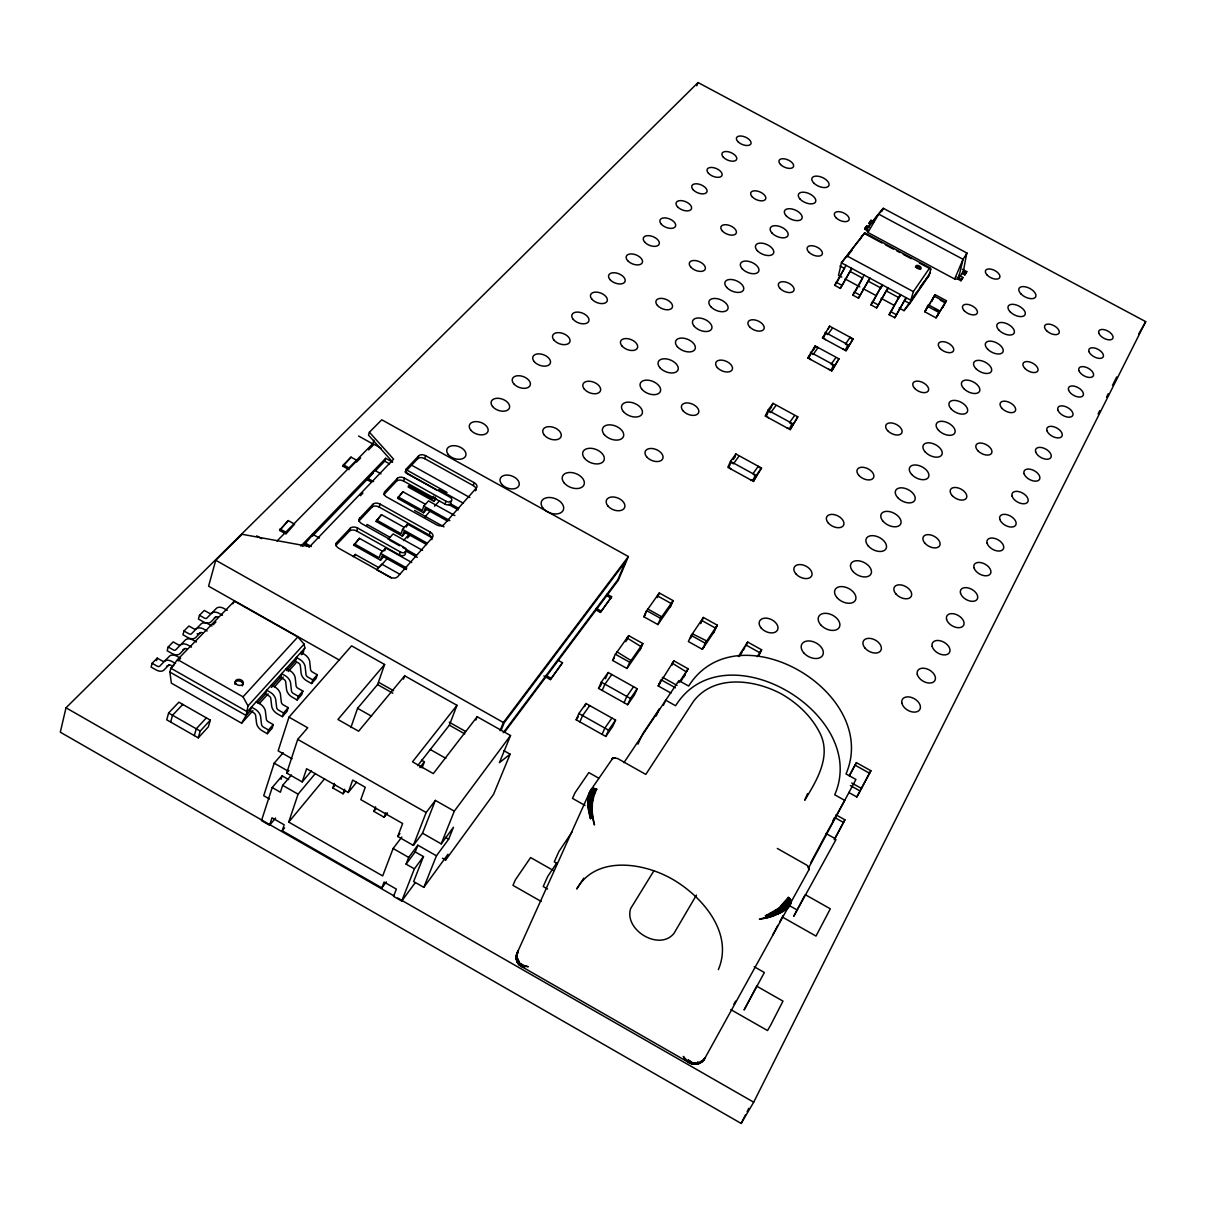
<?xml version="1.0" encoding="UTF-8"?>
<svg xmlns="http://www.w3.org/2000/svg" width="1206" height="1206" viewBox="0 0 1206 1206"><rect width="100%" height="100%" fill="white"/><g stroke="black" fill="none" stroke-linecap="round" stroke-linejoin="round"><path stroke-width="1.5" d="M807.538 793.608L804.719 800.256C817.186 779.815 832.472 754.82 818.814 730.987C810.447 715.399 797.226 703.219 782.091 694.309C755.258 679.581 714.555 673.928 693.616 701.168L645.798 774.403L617.487 758.453L612.98 757.956L590.865 789.945C586.01 798.673 587.744 809.528 590.548 818.648C590.352 808.623 587.473 797.498 593.186 788.392L596.744 789.206C591.181 799.955 590.714 813.703 594.498 824.979C591.875 813.07 589.809 800.03 595.553 788.664L590.88 793.427L587.97 801.673L592.855 800.513L592.643 797.03L595.116 792.206L594.769 790.789L590.834 790.819L589.312 792.945L516.982 953.358C514.932 958.092 516.907 964.001 521.444 966.473L688.671 1062.411C694.294 1066.225 702.374 1063.828 705.193 1057.692L808.683 870.174L808.608 867.25L807.085 865.32L777.312 848.436M518.821 964.438L516.198 958.604L516.409 955.242C515.203 960.73 518.912 966.564 524.504 967.468C516.937 965.78 513.831 956.705 518.384 950.675L517.193 954.157L518.188 951.489L518.294 952.408M590.548 818.648C589.101 809.392 584.609 798.538 591.995 790.473L593.186 788.392M516.409 956.373L517.796 961.921L523.6 965.433L528.288 966.73L520.51 965.388L517.932 962.855L516.168 957.474L520.932 965.991L518.279 963.7L516.575 959.72L517.178 953.072L516.349 956.057L517.027 961.755L519.53 965.011L524.504 967.468M899.118 308.012L904.018 310.666L909.806 303.565L928.967 275.616L930.821 269.149L929.781 267.777L864.762 232.894L841.411 262.848L838.532 275.375L841.803 277.139M592.146 818.226L591.03 811.834L592.357 805.834L591.965 801.161L590.277 811.924L592.146 818.226L593.096 818.346M304.093 644.094L247.999 705.917L246.099 715.49L241.622 723.193L171.358 683.139L169.865 672.059L170.905 668.245L177.538 659.561L234.431 601.146L297.822 636.964L304.093 644.094L304.832 648.074L301.696 654.617M791.121 903.038L786.418 908.646L782.091 911.359L780.312 906.46L788.362 897.385C800.106 909.309 766.76 918.58 759.448 919.258C770.724 915.655 785.272 913.635 791.407 902.148L781.835 910.62L772.292 915.339L772.579 916.243L766.247 918.083M808.683 870.174L808.955 868.29M588.784 812.271L589.583 812C587.458 803.814 591.453 795.87 594.332 788.392L591.995 790.473M959.569 277.199L963.323 271.531L966.775 252.959L883.485 208.382L871.697 222.417M766.127 917.359L777.131 912.233L784.91 907.108L789.719 902.118L790.367 899.073C784.352 907.319 775.352 913.379 765.448 915.821L780.176 907.47L789.463 898.138L788.92 900.882L790.126 904.364L776.167 910.289L771.614 913.937L772.292 915.339M765.448 915.821L782.091 911.359L778.111 913.952L776.167 910.289L783.403 904.756L783.81 903.309L788.92 900.882L787.835 899.782L788.362 897.385M929.781 267.777L913.349 291.626L909.806 303.565L904.877 300.912L906.369 297.822M66.013 707.786L60.3 732.178L741.177 1123.449L753.69 1102.194L1145.7 321.64L698.048 82.551L66.013 707.786L394.332 896.088M966.986 253.305L963.112 259.109L958.318 279.099L954.639 279.008L867.913 232.487L866.179 229.683L883.033 208.367M589.312 792.945L588.287 797.603L592.643 797.03L589.644 806.241L589.583 812L592.402 811.834M178.066 660.873L180.599 658.28L176.558 656.019A8.774 5.683 41.2 0 0 169.699 655.958L164.709 661.069A3.015 1.945 41.4 0 1 162.373 661.039L157.217 658.129L152.107 663.285L151.112 667.084L156.026 669.873A8.759 5.638 41.4 0 0 164.001 669.993L168.433 665.395A3.045 1.975 41.2 0 1 171.237 665.426M156.539 660.647L157.217 658.129M191.483 647.094L187.473 644.833A8.713 5.683 41.3 0 0 180.644 644.788A2.985 1.945 41.5 0 1 178.322 644.803L173.197 641.909L168.192 646.989L167.182 650.758L172.051 653.531A8.668 5.638 41.4 0 0 179.996 653.622L184.412 649.024A3.015 1.975 41.3 0 1 187.201 649.039M207.131 631.009L203.151 628.793A8.623 5.668 41.3 0 0 196.367 628.763A2.955 1.945 41.5 0 1 193.97 628.869L188.89 626.02L183.975 630.994L182.965 634.748L187.774 637.492A8.593 5.638 41.5 0 0 195.674 637.552L200.09 632.954A2.985 1.96 41.3 0 1 202.849 632.969M168.599 713.002L166.73 719.816L198.266 737.846L208.337 726.886L210.296 720.118L178.865 702.194L168.599 713.002L200.226 731.062L198.266 737.846M227.241 610.326L223.306 608.141A8.517 5.668 41.5 0 0 216.583 608.141L211.608 613.251A2.925 1.945 41.6 0 1 209.316 613.236L204.281 610.417L199.472 615.301L198.432 619.04L203.211 621.753A8.502 5.623 41.6 0 0 211.05 621.783L215.467 617.201A2.955 1.96 41.4 0 1 218.211 617.201M170.664 722.062L172.548 715.264L182.799 704.425L182.588 705.178M504.455 732.359L618.256 580.342L628.386 556.554L381.774 419.794L369.413 432.215L393.608 459.169L309.701 546.589L242.029 534.273L215.753 560.262L208.593 586.176L339.534 660.195M194.317 735.585L196.261 728.801L206.362 717.887M279.566 530.384L288.249 520.585L294.596 524.143L285.943 533.972L279.566 530.384L288.249 520.585M250.29 710.847L251.436 707.093L255.506 709.43A8.789 5.744 39.8 0 1 260.511 716.123L261.566 724.731A3.015 1.975 39.5 0 0 263.27 727.007L268.486 730.007L267.325 733.715L262.365 730.896A8.759 5.713 39.5 0 1 256.531 723.118L255.627 715.444A3.045 1.99 39.8 0 0 253.577 712.716L250.29 710.847L246.099 715.49L169.865 672.059M319.424 538.057L313.063 534.499L304.485 544.373L309.279 547.057M312.61 535.946L313.063 534.499M265.546 693.963L266.707 690.224L270.717 692.53A8.713 5.744 39.8 0 1 275.661 699.194L276.671 707.756A2.985 1.975 39.6 0 0 278.36 710.017L283.531 712.972L282.355 716.665L277.455 713.877A8.668 5.713 39.6 0 1 271.682 706.158L270.822 698.53A3.015 1.99 39.8 0 0 268.802 695.817L265.546 693.963L257.436 702.932M349.122 469.677L343.001 466.255L343.439 464.807L351.036 457.149L357.142 460.541L356.69 461.973M718.369 969.624C733.866 933.052 702.48 896.571 672.405 879.189C643.642 862.637 596.05 855.039 576.724 889.018L583.779 878.149M281.903 673.415L280.727 677.154L271.44 687.435M351.036 457.149L343.001 466.255M256.275 701.741L260.33 704.078A8.774 5.744 39.8 0 1 265.32 710.756L266.36 719.349A3.015 1.975 39.5 0 0 268.064 721.625L273.265 724.61L272.089 728.303L267.325 733.715M296.586 657.195L295.395 660.918L286.636 670.611M369.413 432.215L368.493 435.125L392.643 462.064M336.685 542.61L335.735 545.564L349.258 531.243L350.207 528.303A5.548 3.724 16.3 0 1 357.609 528.047L400.362 551.971A4.236 2.864 17.5 0 0 405.985 551.76A4.236 2.864 17.5 0 0 404.387 547.509L361.74 523.66A5.502 3.678 16.6 0 1 359.75 518.188L372.865 504.319A5.457 3.618 16.9 0 1 380.116 504.123L430.271 532.102A5.442 3.648 18.1 0 1 432.381 537.544L397.603 576.754A5.593 3.829 17.3 0 1 390.171 577.086L338.66 548.202A5.608 3.799 16 0 1 336.685 542.61L350.207 528.303M271.44 684.978L275.45 687.284A8.683 5.729 39.8 0 1 280.38 693.917L281.375 702.465A2.985 1.975 39.6 0 0 283.063 704.726L288.219 707.681L287.028 711.374L282.355 716.665M276.973 541.057L372.835 443.627L373.935 440.175M283.229 752.71L274.184 763.172L263.722 795.704L269.481 799.005M350.871 727.565L357.564 708.299L377.568 684.586L384.624 664.491L351.594 645.843L288.988 717.148L278.149 750.856L292.003 758.755M381.006 473.837L374.885 470.43L366.956 479.596L371.554 482.174M298.289 696.269L293.164 693.344A2.955 1.96 39.6 0 1 291.49 691.098L290.54 682.566A8.623 5.729 39.9 0 0 285.656 675.963L281.661 673.672L280.501 677.41L283.727 679.249A2.985 1.99 39.9 0 1 285.716 681.933L286.546 689.53A8.593 5.698 39.6 0 0 292.244 697.189L297.098 699.962L298.289 696.269L302.887 691.068L297.776 688.159A2.955 1.96 39.6 0 1 296.103 685.913L295.153 677.41A8.608 5.729 39.9 0 0 290.299 670.807L286.319 668.531M302.887 691.068L301.681 694.762L297.098 699.962M288.671 779.589L282.159 775.865L272.209 787.533L261.491 820.623L269.571 825.266L275.616 818.045M359.75 518.188L358.8 521.143L371.9 507.259L372.865 504.319M349.258 531.243A5.548 3.724 16.3 0 1 356.644 531.002L357.609 528.047M384.292 556.056L380.523 560.202L353.84 545.248L359.418 538.328L382.709 551.368M312.761 679.883L307.696 676.988A2.925 1.96 39.7 0 1 306.038 674.757L305.118 666.27A8.548 5.729 39.9 0 0 300.309 659.712L296.344 657.451L295.169 661.174L298.379 662.983A2.955 1.99 39.9 0 1 300.339 665.652L301.123 673.204A8.502 5.698 39.7 0 0 306.746 680.817L311.57 683.561L312.761 679.883L317.268 674.787L312.203 671.893A2.925 1.96 39.7 0 1 310.56 669.662L309.656 661.205A8.517 5.713 40 0 0 304.862 654.662L300.912 652.401M359.418 538.328L353.84 545.248M375.609 470.626L384.729 461.159L385.664 458.31L392.116 461.898M281.043 779.287L282.159 775.865M354.79 555.876L355.273 554.428L378.744 567.589M317.268 674.787L316.062 678.45L311.57 683.561M366.534 525.891L367.016 524.444L390.035 537.318M269.571 825.266L272.013 817.819L284.179 824.798L282.204 830.738L381.85 887.887L386.357 881.888M291.46 774.976L282.656 785.347L280.395 792.221L272.209 787.533M311.45 770.86L302.193 781.895L286.681 773.046L297.716 739.384L307.711 727.791L288.988 717.148M371.9 507.259A5.457 3.618 16.9 0 1 379.151 507.048L380.116 504.123M406.015 532.102L402.367 536.127L376.046 521.429L381.488 514.676L404.342 527.444M381.488 514.676L376.046 521.429M383.81 494.641L396.473 481.224L397.437 478.315A5.352 3.497 17.5 0 1 404.523 478.164L445.994 501.229A4.1 2.683 18.5 0 0 451.391 501.093A4.1 2.683 18.5 0 0 449.763 497.038L408.397 474.048A5.321 3.452 17.7 0 1 406.377 468.848L418.678 455.838A5.276 3.392 17.9 0 1 425.628 455.717L474.29 482.732A5.261 3.422 19 0 1 476.43 487.902L475.39 490.767M405.126 472.119A5.321 3.452 17.6 0 1 405.412 471.742L406.377 468.848M401.839 837.07L393.126 848.496L382.679 875.918L288.731 822.085L298.078 794.166L315.414 773.438M302.193 781.895L306.61 768.735L348.278 792.508L356.539 782.287M427.105 508.872L423.562 512.776L397.603 498.319L402.894 491.731L425.447 504.289M396.473 481.224A5.352 3.497 17.4 0 1 403.558 481.058L404.523 478.164M411.759 562.493L385.709 547.916L380.689 553.433L379.227 557.775L354.308 543.8M402.894 491.731L397.603 498.319M380.523 560.202L381.985 555.891L406.437 569.579M965.599 256.456L966.775 252.959M384.744 550.795L385.709 547.916M405.412 471.742L417.698 458.732L418.678 455.838M417.698 458.732A5.276 3.407 17.9 0 1 424.648 458.612L425.628 455.717M431.823 537.665L407.447 524.067L402.563 529.419L401.101 533.715L376.528 519.997M402.367 536.127L403.829 531.831L426.623 544.569M406.467 526.932L407.447 524.067M356.644 531.002L399.367 554.896L400.362 551.971M454.858 515.58L428.522 500.912L423.788 506.113L422.311 510.394L398.086 496.887M423.562 512.776L425.04 508.51L447.803 521.203M433.678 496.148L432.683 498.983L408.623 485.596L408.156 487.013L433.919 501.349L436.24 498.787M345.368 790.925L343.047 793.789L332.796 787.94L334.379 783.357M433.919 501.349L435.396 497.098M431.854 539.625A5.442 3.648 18.1 0 0 429.246 535.012L430.271 532.102M403.558 481.058L444.984 504.123L445.994 501.229M343.047 793.789L344.66 789.221M348.278 792.508L352.68 780.086L365.267 787.262L360.805 799.653L402.653 823.517L397.724 836.451L413.372 845.391L422.537 833.21L435.351 800.392L454.3 811.156L441.215 843.868L422.537 833.21M403.482 679.144L404.688 675.812L456.984 705.329L449.356 725.168L417.638 765.689M475.978 489.093A5.261 3.422 19 0 0 473.265 485.596L474.29 482.732M387.563 812.904L384.171 817.261L373.875 811.382L375.548 806.844M591.03 811.834L591.302 796.955L593.608 793.593L589.01 794.211L592.191 788.664L589.01 794.211L587.97 801.673M384.171 817.261L385.86 812.723M422.1 767.815L424.376 761.815L421.512 760.187M381.85 887.887L384.081 882.068L396.367 889.108L393.548 896.36L401.719 901.048L415.06 882.928M696.797 85.792L698.048 82.551M401.719 901.048L414.382 868.848L406.09 864.099L408.698 857.406L417.849 845.195L436.436 855.808L423.819 887.36L413.628 881.526L423.472 856.592L415.226 851.888L417.849 845.195M413.372 845.391L426.155 812.512L435.351 800.392M475.873 720.012L477.169 716.726L510.53 735.554L499.405 762.674L510.123 754.187L503.822 750.629M436.436 855.808L448.662 839.18L453.471 827.256L441.215 843.868M442.496 858.235L445.647 860.029L447.969 854.27L423.819 887.36M954.639 279.008L963.112 259.109M500.053 730.715L503.384 722.5L628.386 556.554M501.379 729.645L504.183 722.771L625.582 561.483L617.804 579.754L503.249 732.69M510.123 754.187L493.54 794.347L445.647 860.029M543.876 675.948L550.388 679.611L562.493 662.727L557.654 660.014M562.493 662.727L550.388 679.611M595.719 609.799L600.422 612.422L611.653 596.744L606.995 594.151M600.422 612.422L611.653 596.744M576.167 719.801L578.88 713.5L586.026 703.505L615.573 720.088L612.769 726.344L605.789 736.459L576.167 719.801L578.202 716.937M584.669 706.641L586.026 703.505M579.86 721.881L582.604 715.595L589.719 705.57L589.417 706.279M598.553 688.4L601.281 682.144L608.171 672.496L637.205 688.747L634.401 694.957L627.678 704.726L598.553 688.4L601.508 684.254M612.588 660.451L615.316 654.21L629.698 662.245L626.939 668.456L612.588 660.451L614.276 658.099M616.688 652.567L617.005 651.873L631.055 660.587M605.442 678.737L608.171 672.496M602.186 690.435L604.93 684.179L611.804 674.516M626.698 638.607L626.999 637.929L640.944 646.552M625.824 641.713L627.934 636.889M626.607 640.28L628.658 635.622L642.873 643.552L640.115 649.748M672.451 601.9L670.31 606.663L657.873 624.557L643.883 616.779L646.612 610.598L660.632 618.407L673.144 600.663L659.275 592.96L646.702 610.733L644.577 615.527M645.481 614.547L643.883 616.779M647.893 609.06L661.898 616.854M657.391 595.824L671.29 603.543M657.164 597.377L658.566 594.181M657.225 597.558L659.275 592.96M602.08 734.379L604.869 728.107L611.879 718.007M642.165 644.818L640.024 649.642L626.939 668.456M605.789 736.459L608.593 730.188L615.573 720.088M730.489 461.37L727.821 467.325L753.494 481.42L761.514 468.034L735.901 453.999L730.489 461.37L756.222 475.496L761.514 468.034M657.873 624.557L660.632 618.407M624.03 702.676L626.819 696.45L633.572 686.711M734.56 456.968L735.901 453.999M731.032 469.089L728.921 467.114L730.987 462.471L733.399 463.797L738.796 456.411M670.385 606.784L673.144 600.663M627.678 704.726L630.482 698.485L637.205 688.747M765.328 416.07L767.981 410.221L773.031 403.332L797.814 416.839L790.171 429.638L765.328 416.07L767.348 413.311M771.704 406.256L773.031 403.332M768.433 417.758L766.398 415.844L768.463 411.291L770.8 412.558L775.835 405.668M840.386 288.4L851.722 268.41L840.386 288.4L834.673 285.325L846.039 265.335M867.687 230.497L864.687 229.11L865.245 227.904L866.752 225.914L869.632 227.452M750.283 479.656L752.996 480.32L756.177 475.842M861.958 235.803L859.818 239.858M866.752 225.914L864.687 229.11M867.566 227.859L870.325 224.226L868.953 223.502L871.018 220.306L873.837 221.829M807.839 357.986L815.12 345.911L838.954 358.83L831.733 370.951L807.839 357.986L809.708 355.438M871.018 220.306L868.953 223.502M670.973 693.088L658.175 685.928L661.024 679.747L675.45 687.812M867.702 229.215C866.586 232.306 869.225 226.728 865.245 227.904M658.898 684.646L673.883 660.843L688.159 668.802L680.847 681.586M659.803 683.546L660.119 682.852L658.175 685.928M662.32 678.058L662.637 677.365L677.048 685.415M752.996 480.32L755.122 475.707L752.996 473.717L758.303 466.285L760.413 468.26M813.809 348.775L815.12 345.911M753.494 481.42L756.222 475.496M810.824 359.599L808.879 357.76L810.929 353.298L813.161 354.519L818.09 347.524L815.573 346.951M671.968 663.873L672.285 663.179L686.259 671.848L687.435 670.084M673.159 662.109L671.697 665.305L673.883 660.843M822.477 337.997L829.607 326.148L853.109 338.871L846.024 350.765L822.477 337.997L824.271 335.539M828.296 328.997L829.607 326.148M637.944 744.147L642.738 733.761L659.531 708.691L656.109 716.078M825.417 339.595L823.502 337.77L825.537 333.353L827.738 334.544L832.246 328.379M787.066 427.934L789.689 428.567L791.799 424.03L789.463 422.748L794.407 415.799M690.209 638.577L691.927 636.255M692.41 633.813L706.776 640.959L705.314 643.341M701.56 620.351L715.505 628.1L716.62 626.427M700.49 623.427L702.691 618.693M790.171 429.638L797.814 416.839M858.491 298.168L869.827 278.149L858.491 298.168L852.793 295.093L864.114 275.074M700.55 623.547L703.384 617.457L717.314 625.19L714.449 631.281L702.389 649.341L688.355 641.532L691.174 635.396L705.254 643.235L717.314 625.19M663.375 705.284L665.727 700.234L675.601 705.751C724.188 627.723 870.069 713.997 834.718 794.784L844.728 800.377L826.653 833.014M683.712 677.305L685.204 674.863M828.733 369.322L831.281 369.91L833.361 365.463L831.115 364.242L835.668 357.85M831.733 370.951L838.954 358.83M843.069 349.167L845.587 349.725L847.652 345.323L845.436 344.117L850.17 337.273L852.069 339.097M702.389 649.341L705.254 643.235M703.912 647.064L703.083 648.089M712.957 633.512L714.389 631.16M846.024 350.765L853.109 338.871M876.641 307.952L887.948 287.902L876.641 307.952L870.913 304.862L882.234 284.827L879.898 289.139M882.521 284.978L881.043 288.083L868.365 281.254M888.234 288.053L886.757 291.159L899.163 297.837L900.656 294.746M894.807 317.751L906.083 297.671L894.807 317.751L889.078 314.66L900.369 294.581L898.033 298.907M743.273 650.351L744.69 647.984M745.459 646.582L747.66 642.044L761.634 649.808L758.664 655.838M924.685 311.721L935.132 294.671L946.409 300.731L936.022 317.841L924.685 311.721L930.504 303.038M925.65 310.274L928.349 304.771L939.715 310.877L936.987 316.364M935.132 294.671L931.484 301.59L934.168 296.103L945.459 302.163L942.73 307.636M936.022 317.841L946.409 300.731M957.865 279.099L960.971 280.757L962.931 277.486L958.8 275.269M962.931 277.486L960.971 280.757M962.087 273.415L964.83 274.893L966.775 271.636L962.388 269.27M964.83 274.893L966.775 271.636M741.177 1123.449L745.398 1115.037M747.102 1111.676L748.79 1108.314M1098.108 413.944L1099.797 410.583M1106.565 397.136L1108.254 393.774M1112.49 385.362L1116.711 376.965M516.982 953.358L518.384 950.675M836.014 839.542L793.684 916.364L804.357 896.179M834.19 839.708L844.909 819.824L835.984 814.819M848.707 792.448L856.818 796.985L867.611 776.649M834.627 839.195L844.909 819.824M860.119 791.046L870.898 770.724L856.411 762.644L853.124 768.614M832.758 821.015L834.477 817.804M810.688 862.803L826.125 833.994M772.579 935.208L777.855 925.334M779.619 922.047L783.131 915.475M786.659 908.902L791.061 900.671M808.653 867.792L855.928 779.453L846.024 773.935C880.998 692.757 737.725 608.457 688.641 686.048L678.872 680.591L623.909 762.689M849.326 775.654L853.155 768.569M849.341 775.744L856.411 762.644M733.881 1004.206L735.57 1001.161M867.581 776.679L870.898 770.724M861.144 789.131L861.506 788.453L851.768 783.011M856.818 796.985L860.149 791.015L850.396 785.573M856.019 290.254L862.667 278.194L850.29 271.531M837.944 280.516L843.627 269.767M1138.781 333.866L1145.7 321.64M881.692 211.532L883.485 208.382M703.46 1060.21L705.193 1057.692C700.927 1067.174 687.028 1065.516 683.32 1056.411L688.671 1062.411L694.912 1064.22L701.244 1062.245L704.666 1058.325L703.882 1058.732M696.435 895.063L674.018 933.308C659.531 951.579 623.864 930.082 630.617 908.631L653.818 870.928M855.717 290.782L854.602 292.576M837.642 281.043L836.527 282.837M590.035 791.438L591.392 789.191L587.88 806.392L591.649 806.03M867.913 232.487L878.782 213.959M891.083 311.706L897.882 299.148M872.948 301.937L879.732 289.38M757.308 656.667L761.634 649.808M760.941 651.044L759.87 652.748L745.881 644.969L746.966 643.28M232.758 603.754L234.431 601.146M771.252 913.123L771.614 913.937L785.498 908.992L783.403 904.756L789.719 902.118L791.03 900.098M738.374 656.471L747.66 642.044M739.353 656.441L742.293 651.873M678.963 682.566L688.159 668.802M556.765 862.908L547.735 876.415L543.197 886.516L547.554 889.003M571.991 832.065L558.906 851.511L554.278 861.823L557.217 863.496M685.943 1060.074L693.36 1064.084L696.947 1064.084L703.761 1059.893M890.601 312.475L889.078 314.66M691.249 635.517L703.384 617.457M904.018 310.666L909.264 303.023M912.414 298.44L916.605 292.319M919.756 287.737L923.886 282.083M930.459 272.556L911.314 300.475L841.411 262.848L864.762 232.894M872.466 302.691L870.913 304.862M629.803 662.35L642.873 643.552M854.361 292.937L852.793 295.093M615.437 654.315L628.658 635.622M836.286 283.184L834.673 285.325M733.158 459.531L735.313 456.577M769.473 409.919L771.493 407.161M812.784 350.765L814.638 348.217M454.3 811.156L510.53 735.554M414.382 868.848L423.472 856.592M406.09 864.099L415.226 851.888M843.703 269.662L844.607 268.456L839.994 265.968M846.597 257.27L852.099 250.019M397.724 836.451L399.91 833.602M477.169 716.726L433.316 773.619L412.512 761.815L456.984 705.329M419.854 767.619L424.376 761.815M925.922 279.506L928.967 275.616M373.875 811.382L376.151 808.487M332.796 787.94L335.132 785.091M288.731 822.085L324.58 778.805M282.204 830.738L284.601 827.844M404.688 675.812L358.604 731.213L337.936 719.485L384.624 664.491M286.681 773.046L288.897 770.453M700.098 1062.531L698.168 1063.752L692.5 1064.024L688.309 1060.134L694.249 1063.903L700.204 1062.863L701.726 1060.798L699.269 1063.481L695.108 1063.496L689.787 1062.803L686.802 1060.315M268.486 730.007L273.265 724.61M283.531 712.972L288.219 707.681M476.43 487.902L443.838 524.655A5.397 3.588 18.3 0 1 436.708 524.881L386.779 497.038A5.412 3.558 17.2 0 1 384.759 491.731L397.437 478.315M301.199 654.496L303.656 651.783M407.522 537.921L410.01 535.163M241.622 723.193L252.974 710.62M259.275 703.641L268.094 693.857M274.395 686.877L283.214 677.094M288.249 671.516L295.817 663.134M304.832 648.074L247.245 711.721L170.905 668.245L174.192 664.868M379.92 566.684L387.382 558.438M403.528 540.559L409.739 533.685M424.663 517.178L430.874 510.304M434.597 506.188L439.572 500.686M247.999 705.917L243.039 696.827L297.822 636.964M388.166 539.353L393.126 533.926L422.597 550.388M200.226 731.062L210.296 720.118M353.207 556.659L355.273 554.428M360.383 495.726L362.976 493.028M300.867 546.122L385.664 458.31M302.585 546.348L305.193 543.635M313.017 535.524L373.182 473.144M213.296 624.663L215.919 621.964M357.142 460.541L349.574 468.23L343.439 464.807M358.001 460.647L360.639 457.948M368.569 449.898L373.845 444.517L358.559 436.014M612.98 757.956L611.668 759.237L615.105 757.67M596.744 789.206C591.257 792.96 587.669 799.638 588.799 806.347M697.038 1063.632L694.249 1063.903M789.719 902.118L791.377 901.138L790.126 903.324L780.176 907.47M697.867 1063.556L702.163 1061.597M516.816 957.504L517.329 960.624L519.032 960.956L519.53 965.011L516.575 959.675M772.579 916.243L777.825 913.696M787.835 899.782L786.463 900.264L785.935 902.194L788.151 906.656L776.664 911.299M697.686 1061.913L698.877 1062.411L696.947 1064.084L691.189 1062.712L693.36 1064.084L695.952 1063.164L691.294 1063.451L693.736 1063.375M518.565 963.262L517.615 958.529L518.565 963.262L518.339 961.333M516.65 960.775L520.223 964.71L523.706 966.202L523.6 965.433M689.787 1062.803L691.701 1063.737M878.993 214.291L962.659 259.094M966.187 272.827L963.323 271.531M869.511 222.281L872.466 223.864M962.494 272.119L965.433 273.687M957.006 277.109L961.559 279.566M864.114 233.361L882.008 242.964M885.264 244.712L893.405 249.069M896.646 250.818L899.902 252.567M903.158 254.315L911.299 258.672M919.424 263.044L930.821 269.149M940.318 300.173L945.142 302.781M847.2 256.049L913.349 291.626M934.544 308.872L937.786 310.62M927.384 306.218L938.75 312.339M845.074 278.903L859.818 286.847M863.089 288.611L876.189 295.666M881.104 298.319L894.204 305.374M836.105 282.204L841.803 285.294M854.225 291.988L859.938 295.063M872.375 301.771L878.104 304.862M890.556 311.57L896.284 314.66M825.085 332.313L848.692 345.097M810.477 352.258L834.401 365.237M767.981 410.221L792.885 423.803M424.648 458.612L473.265 485.596M372.835 443.627L381.051 448.195M410.643 464.642L469.827 497.52M406.663 469.978L447.034 492.44M438.833 489.606L463.345 503.234M384.729 461.159L389.568 463.858M405.698 472.827L436.361 489.877M450.562 503.837L458.762 508.404M448.496 504.394L458.31 509.852M606.407 595.538L611.065 598.131M423.788 506.113L449.853 520.63M367.408 478.164L373.559 481.601M596.307 608.412L601.01 611.035M414.578 510.455L444.004 526.871M855.069 765.147L869.571 773.242M379.151 507.048L429.246 535.012M402.563 529.419L427.03 543.077M389.809 540.273L399.653 545.79M402.94 547.614L416.085 554.971M405.849 550.961L417.321 557.383M380.689 553.433L406.814 568.071M601.281 682.144L630.482 698.485M834.567 817.457L843.507 822.462M399.819 574.252L381.774 564.137L376.679 569.76L391.317 577.96M546.077 675.466L550.961 678.209M825.989 833.482L834.989 838.532M280.003 528.921L286.38 532.494M304.937 542.911L311.329 546.499M578.88 713.5L608.593 730.188M256.712 535.886L261.612 538.645M215.753 560.262L503.384 722.5M598.613 778.096L588.83 772.594L575.006 792.764L572.503 798.387L585.061 805.472M805.186 894.626L830.316 908.811L816.01 936.082L782.528 917.148M788.95 905.359L797.392 910.138M378.805 682.4L393.548 690.721M449.19 722.183L465.561 731.424M377.568 684.586L392.87 693.239M449.356 725.168L464.762 733.881M222.462 615.241L218.527 613.04A8.548 5.668 41.4 0 0 211.789 613.04L206.814 618.15A2.94 1.945 41.6 0 1 204.507 618.135L199.472 615.301M357.564 708.299L371.523 716.213M430.286 749.529L445.888 758.363M211.985 626.004L208.02 623.788A8.608 5.668 41.4 0 0 201.251 623.773L191.377 633.874A2.955 1.945 41.5 0 1 189.071 633.859L183.975 630.994M196.442 641.999L192.447 639.753A8.683 5.683 41.3 0 0 185.634 639.708L175.654 649.913A2.985 1.945 41.4 0 1 173.332 649.883L168.192 646.989M754.217 966.745L764.363 972.518L744.072 1010.025L756.705 986.161L782.98 1001.116L770.649 1025.16L767.544 1030.557L730.851 1009.633M553.358 870.491L530.625 857.556L515.459 879.687L512.972 885.37L541.192 901.455M177.538 659.561L243.039 696.827M175.533 663.481L171.493 661.205A8.789 5.683 41.2 0 0 164.619 661.129L159.629 666.255A3.015 1.945 41.4 0 1 157.293 666.225L152.107 663.285M297.716 739.384L426.155 812.512M445.451 837.356L448.662 839.18M274.184 763.172L287.963 771.041M282.656 785.347L298.078 794.166M393.126 848.496L408.698 857.406M397.603 897.973L753.69 1102.194M688.309 1060.134L691.912 1062.456M520.087 963.534L523.706 966.202M517.796 961.921L520.223 964.71M807.975 866.24L808.985 869.285L808.608 867.25M915.369 267.099A2.834 1.508 25.6 0 1 918.399 267.023A2.834 1.508 25.6 0 1 920.495 269.405M450.245 501.183A4.085 2.683 18.5 0 1 449.763 504.44A4.085 2.683 18.5 0 1 444.984 504.123M475.857 489.983A5.261 3.422 19 0 1 475.661 490.39M404.915 551.73A4.236 2.864 17.5 0 1 404.342 555.197A4.236 2.864 17.5 0 1 399.367 554.896M234.823 684.179A4.131 2.985 12.8 0 1 239.481 680.998A4.131 2.985 12.8 0 1 242.27 685.882M169.081 664.808A8.728 5.638 41.4 0 1 166.971 665.923M184.955 648.527A8.653 5.638 41.5 0 1 184.021 649.22M183.478 649.476A8.653 5.638 41.5 0 1 182.875 649.657M200.543 632.562A8.563 5.623 41.5 0 1 198.462 633.678M197.814 633.783A8.563 5.623 41.5 0 1 197.136 633.813M215.829 616.884A8.487 5.623 41.6 0 1 214.351 617.834M786.297 215.919A9.482 5.02 23.7 0 0 801.583 219.115A9.482 5.02 23.7 0 0 791.965 208.985A9.482 5.02 23.7 0 0 786.297 215.919M677.41 346.755A10.492 6.12 22.6 0 0 694.55 349.951A10.492 6.12 22.6 0 0 684.315 338.313A10.492 6.12 22.6 0 0 677.41 346.755M659.953 367.709A10.643 6.316 22.4 0 0 677.41 370.905A10.643 6.316 22.4 0 0 667.069 359.011A10.643 6.316 22.4 0 0 659.953 367.709M726.751 287.465A10.04 5.608 23.1 0 0 743.047 290.676A10.04 5.608 23.1 0 0 733.067 279.732A10.04 5.608 23.1 0 0 726.751 287.465M772.021 233.06A9.618 5.171 23.5 0 0 787.548 236.27A9.618 5.171 23.5 0 0 777.84 225.959A9.618 5.171 23.5 0 0 772.021 233.06M757.353 250.697A9.754 5.306 23.4 0 0 773.121 253.908A9.754 5.306 23.4 0 0 763.338 243.386A9.754 5.306 23.4 0 0 757.353 250.697M742.263 268.817A9.889 5.457 23.3 0 0 758.288 272.028A9.889 5.457 23.3 0 0 748.413 261.31A9.889 5.457 23.3 0 0 742.263 268.817M710.771 306.656A10.176 5.774 23 0 0 727.354 309.867A10.176 5.774 23 0 0 717.284 298.696A10.176 5.774 23 0 0 710.771 306.656M694.339 326.404A10.326 5.955 22.8 0 0 711.193 329.615A10.326 5.955 22.8 0 0 701.048 318.218A10.326 5.955 22.8 0 0 694.339 326.404M800.196 199.216A9.362 4.899 23.8 0 0 815.241 202.412A9.362 4.899 23.8 0 0 805.714 192.478A9.362 4.899 23.8 0 0 800.196 199.216M723.389 157.262A7.914 4.115 22.6 0 0 736.233 160.036A7.914 4.115 22.6 0 0 728.409 151.775A7.914 4.115 22.6 0 0 723.389 157.262M708.51 173.332A8.02 4.221 22.4 0 0 721.565 176.121A8.02 4.221 22.4 0 0 713.666 167.694A8.02 4.221 22.4 0 0 708.51 173.332M693.224 189.839A8.141 4.342 22.3 0 0 706.475 192.628A8.141 4.342 22.3 0 0 698.515 184.036A8.141 4.342 22.3 0 0 693.224 189.839M677.516 206.799A8.246 4.462 22.1 0 0 690.978 209.603A8.246 4.462 22.1 0 0 682.958 200.844A8.246 4.462 22.1 0 0 677.516 206.799M661.355 224.241A8.367 4.583 21.9 0 0 675.043 227.045A8.367 4.583 21.9 0 0 666.948 218.12A8.367 4.583 21.9 0 0 661.355 224.241M644.743 242.18A8.487 4.703 21.7 0 0 658.657 244.984A8.487 4.703 21.7 0 0 650.501 235.879A8.487 4.703 21.7 0 0 644.743 242.18M610.04 279.641A8.744 4.99 21.3 0 0 624.452 282.46A8.744 4.99 21.3 0 0 616.145 272.963A8.744 4.99 21.3 0 0 610.04 279.641M627.648 260.647A8.608 4.839 21.5 0 0 641.803 263.451A8.608 4.839 21.5 0 0 633.572 254.165A8.608 4.839 21.5 0 0 627.648 260.647M591.92 299.209A8.879 5.141 21 0 0 606.573 302.028A8.879 5.141 21 0 0 598.206 292.334A8.879 5.141 21 0 0 591.92 299.209M573.257 319.379A9.015 5.291 20.8 0 0 588.166 322.183A9.015 5.291 20.8 0 0 579.724 312.294A9.015 5.291 20.8 0 0 573.257 319.379M534.168 361.574A9.301 5.623 20.2 0 0 549.635 364.378A9.301 5.623 20.2 0 0 541.042 354.051A9.301 5.623 20.2 0 0 534.168 361.574M554.006 340.152A9.151 5.442 20.5 0 0 569.187 342.956A9.151 5.442 20.5 0 0 560.684 332.841A9.151 5.442 20.5 0 0 554.006 340.152M513.696 383.689A9.452 5.789 19.8 0 0 529.449 386.478A9.452 5.789 19.8 0 0 520.796 375.91A9.452 5.789 19.8 0 0 513.696 383.689M492.561 406.497A9.618 5.97 19.5 0 0 508.615 409.286A9.618 5.97 19.5 0 0 499.887 398.477A9.618 5.97 19.5 0 0 492.561 406.497M896.028 594.061A9.603 6.015 28.3 0 0 911.208 596.412A9.603 6.015 28.3 0 0 901.138 584.955A9.603 6.015 28.3 0 0 896.028 594.061M828.356 523.072A9.392 5.804 26.4 0 0 843.401 525.545A9.392 5.804 26.4 0 0 833.738 514.525A9.392 5.804 26.4 0 0 828.356 523.072M795.839 573.8A9.693 6.196 26.3 0 0 811.442 576.242A9.693 6.196 26.3 0 0 801.568 564.694A9.693 6.196 26.3 0 0 795.839 573.8M865.094 648.165A9.919 6.422 28.4 0 0 880.847 650.486A9.919 6.422 28.4 0 0 870.551 638.456A9.919 6.422 28.4 0 0 865.094 648.165M761.122 627.949A10.025 6.618 26.3 0 0 777.327 630.346A10.025 6.618 26.3 0 0 767.242 618.241A10.025 6.618 26.3 0 0 761.122 627.949M737.876 141.615A7.809 4.01 22.7 0 0 750.539 144.388A7.809 4.01 22.7 0 0 742.76 136.263A7.809 4.01 22.7 0 0 737.876 141.615M543.032 508.193A11.728 7.628 20.8 0 0 562.554 511.314A11.728 7.628 20.8 0 0 551.639 497.671A11.728 7.628 20.8 0 0 543.032 508.193M780.508 164.468A7.839 4.04 23.4 0 0 793.156 167.212A7.839 4.04 23.4 0 0 785.227 158.981A7.839 4.04 23.4 0 0 780.508 164.468M1021.105 294.053A9.316 4.839 27.1 0 0 1035.592 297.023A9.316 4.839 27.1 0 0 1025.402 286.832A9.316 4.839 27.1 0 0 1021.105 294.053M501.56 484.028A9.98 6.437 19.8 0 0 518.218 486.742A9.98 6.437 19.8 0 0 509.113 475.239A9.98 6.437 19.8 0 0 501.56 484.028M607.854 505.917A9.814 6.301 22.2 0 0 624.06 508.54A9.814 6.301 22.2 0 0 614.728 497.128A9.814 6.301 22.2 0 0 607.854 505.917M999.126 330.308A9.573 5.11 27.1 0 0 1014.035 333.278A9.573 5.11 27.1 0 0 1003.648 322.695A9.573 5.11 27.1 0 0 999.126 330.308M1010.266 311.932A9.452 4.975 27.1 0 0 1024.964 314.902A9.452 4.975 27.1 0 0 1014.668 304.53A9.452 4.975 27.1 0 0 1010.266 311.932M987.669 349.197A9.708 5.246 27.1 0 0 1002.819 352.152A9.708 5.246 27.1 0 0 992.327 341.358A9.708 5.246 27.1 0 0 987.669 349.197M975.895 368.614A9.844 5.397 27.2 0 0 991.287 371.569A9.844 5.397 27.2 0 0 980.674 360.564A9.844 5.397 27.2 0 0 975.895 368.614M963.79 388.573A9.98 5.548 27.2 0 0 979.423 391.528A9.98 5.548 27.2 0 0 968.704 380.297A9.98 5.548 27.2 0 0 963.79 388.573M951.323 409.12A10.13 5.713 27.2 0 0 967.227 412.06A10.13 5.713 27.2 0 0 956.388 400.588A10.13 5.713 27.2 0 0 951.323 409.12M938.509 430.256A10.266 5.879 27.2 0 0 954.67 433.195A10.266 5.879 27.2 0 0 943.725 421.482A10.266 5.879 27.2 0 0 938.509 430.256M925.303 452.039A10.417 6.06 27.2 0 0 941.735 454.948A10.417 6.06 27.2 0 0 930.67 442.994A10.417 6.06 27.2 0 0 925.303 452.039M722.394 231.039A8.291 4.492 22.8 0 0 735.856 233.798A8.291 4.492 22.8 0 0 727.655 224.934A8.291 4.492 22.8 0 0 722.394 231.039M752.243 196.849A8.065 4.251 23.1 0 0 765.282 199.608A8.065 4.251 23.1 0 0 757.217 191.061A8.065 4.251 23.1 0 0 752.243 196.849M808.759 252.069A8.186 4.402 24.1 0 0 821.904 254.768A8.186 4.402 24.1 0 0 813.553 245.934A8.186 4.402 24.1 0 0 808.759 252.069M780.011 288.4A8.412 4.658 23.9 0 0 793.578 291.098A8.412 4.658 23.9 0 0 785.076 281.903A8.412 4.658 23.9 0 0 780.011 288.4M690.842 267.174A8.517 4.749 22.5 0 0 704.756 269.948A8.517 4.749 22.5 0 0 696.405 260.722A8.517 4.749 22.5 0 0 690.842 267.174M657.451 305.45A8.774 5.035 22.1 0 0 671.832 308.208A8.774 5.035 22.1 0 0 663.33 298.591A8.774 5.035 22.1 0 0 657.451 305.45M749.589 326.841A8.653 4.93 23.7 0 0 763.609 329.54A8.653 4.93 23.7 0 0 754.941 319.967A8.653 4.93 23.7 0 0 749.589 326.841M717.344 367.589A8.924 5.231 23.4 0 0 731.861 370.272A8.924 5.231 23.4 0 0 723.027 360.293A8.924 5.231 23.4 0 0 717.344 367.589M622.01 346.032A9.045 5.337 21.7 0 0 636.919 348.79A9.045 5.337 21.7 0 0 628.266 338.765A9.045 5.337 21.7 0 0 622.01 346.032M683.093 410.854A9.196 5.548 23 0 0 698.138 413.522A9.196 5.548 23 0 0 689.139 403.106A9.196 5.548 23 0 0 683.093 410.854M584.367 389.161A9.331 5.668 21.2 0 0 599.819 391.905A9.331 5.668 21.2 0 0 591.015 381.428A9.331 5.668 21.2 0 0 584.367 389.161M646.672 456.878A9.497 5.909 22.6 0 0 662.275 459.531A9.497 5.909 22.6 0 0 653.109 448.632A9.497 5.909 22.6 0 0 646.672 456.878M544.298 435.065A9.648 6.045 20.6 0 0 560.338 437.808A9.648 6.045 20.6 0 0 551.383 426.834A9.648 6.045 20.6 0 0 544.298 435.065M925.017 543.318A9.301 5.653 28.2 0 0 939.67 545.715A9.301 5.653 28.2 0 0 929.811 534.771A9.301 5.653 28.2 0 0 925.017 543.318M858.898 475.435A9.105 5.457 26.5 0 0 873.415 477.938A9.105 5.457 26.5 0 0 863.948 467.415A9.105 5.457 26.5 0 0 858.898 475.435M911.691 474.471A10.583 6.241 27.3 0 0 928.409 477.365A10.583 6.241 27.3 0 0 917.223 465.154A10.583 6.241 27.3 0 0 911.691 474.471M820.593 624.693A11.623 7.553 27.4 0 0 839.21 627.467A11.623 7.553 27.4 0 0 827.271 613.447A11.623 7.553 27.4 0 0 820.593 624.693M883.214 521.429A10.914 6.633 27.3 0 0 900.52 524.293A10.914 6.633 27.3 0 0 889.093 511.525A10.914 6.633 27.3 0 0 883.214 521.429M803.618 652.687A11.819 7.809 27.4 0 0 822.598 655.431A11.819 7.809 27.4 0 0 810.522 641.064A11.819 7.809 27.4 0 0 803.618 652.687M813.718 182.965A9.241 4.764 23.9 0 0 828.537 186.161A9.241 4.764 23.9 0 0 819.085 176.408A9.241 4.764 23.9 0 0 813.718 182.965M897.671 497.581A10.748 6.437 27.3 0 0 914.676 500.475A10.748 6.437 27.3 0 0 903.384 487.993A10.748 6.437 27.3 0 0 897.671 497.581M837.009 597.618A11.442 7.296 27.4 0 0 855.295 600.407A11.442 7.296 27.4 0 0 843.476 586.734A11.442 7.296 27.4 0 0 837.009 597.618M868.305 546.016A11.08 6.844 27.3 0 0 885.928 548.866A11.08 6.844 27.3 0 0 874.365 535.811A11.08 6.844 27.3 0 0 868.305 546.016M852.913 571.403A11.261 7.07 27.3 0 0 870.853 574.222A11.261 7.07 27.3 0 0 859.169 560.865A11.261 7.07 27.3 0 0 852.913 571.403M1046.552 330.67A8.05 4.236 27.7 0 0 1059.004 333.158A8.05 4.236 27.7 0 0 1050.155 324.278A8.05 4.236 27.7 0 0 1046.552 330.67M987.262 275.194A7.899 4.1 26.6 0 0 999.608 277.757A7.899 4.1 26.6 0 0 991.061 269.164A7.899 4.1 26.6 0 0 987.262 275.194M964.378 310.877A8.125 4.327 26.5 0 0 977.116 313.439A8.125 4.327 26.5 0 0 968.403 304.515A8.125 4.327 26.5 0 0 964.378 310.877M1024.949 368.478A8.276 4.477 27.8 0 0 1037.778 370.966A8.276 4.477 27.8 0 0 1028.733 361.725A8.276 4.477 27.8 0 0 1024.949 368.478M1002.096 408.457A8.502 4.734 27.8 0 0 1015.346 410.929A8.502 4.734 27.8 0 0 1006.106 401.312A8.502 4.734 27.8 0 0 1002.096 408.457M940.228 348.564A8.352 4.583 26.5 0 0 953.373 351.112A8.352 4.583 26.5 0 0 944.479 341.826A8.352 4.583 26.5 0 0 940.228 348.564M977.915 450.773A8.759 5.005 27.9 0 0 991.588 453.23A8.759 5.005 27.9 0 0 982.166 443.205A8.759 5.005 27.9 0 0 977.915 450.773M914.676 388.407A8.593 4.854 26.5 0 0 928.258 390.955A8.593 4.854 26.5 0 0 919.168 381.292A8.593 4.854 26.5 0 0 914.676 388.407M887.616 430.632A8.834 5.141 26.5 0 0 901.651 433.165A8.834 5.141 26.5 0 0 892.38 423.08A8.834 5.141 26.5 0 0 887.616 430.632M952.273 495.651A9.015 5.321 28 0 0 966.413 498.078A9.015 5.321 28 0 0 956.78 487.616A9.015 5.321 28 0 0 952.273 495.651M641.969 389.327A10.809 6.512 22.2 0 0 659.742 392.508A10.809 6.512 22.2 0 0 649.31 380.357A10.809 6.512 22.2 0 0 641.969 389.327M623.427 411.608A10.99 6.708 22 0 0 641.517 414.789A10.99 6.708 22 0 0 630.994 402.352A10.99 6.708 22 0 0 623.427 411.608M604.281 434.597A11.171 6.919 21.7 0 0 622.718 437.778A11.171 6.919 21.7 0 0 612.105 425.055A11.171 6.919 21.7 0 0 604.281 434.597M584.533 458.34A11.351 7.146 21.5 0 0 603.317 461.491A11.351 7.146 21.5 0 0 592.598 448.481A11.351 7.146 21.5 0 0 584.533 458.34M564.122 482.852A11.532 7.372 21.2 0 0 583.267 486.003A11.532 7.372 21.2 0 0 572.458 472.677A11.532 7.372 21.2 0 0 564.122 482.852M835.984 217.683A7.96 4.176 24.3 0 0 848.723 220.381A7.96 4.176 24.3 0 0 840.522 211.864A7.96 4.176 24.3 0 0 835.984 217.683M470.732 430.075A9.784 6.166 19.1 0 0 487.103 432.848A9.784 6.166 19.1 0 0 478.315 421.783A9.784 6.166 19.1 0 0 470.732 430.075M448.18 454.421A9.95 6.377 18.6 0 0 464.883 457.18A9.95 6.377 18.6 0 0 456.004 445.843A9.95 6.377 18.6 0 0 448.18 454.421M1098.832 333.233A7.929 4.115 28.3 0 0 1110.952 339.715A7.929 4.115 28.3 0 0 1107.741 331.002A7.929 4.115 28.3 0 0 1098.832 333.233M1089.003 351.685A8.05 4.221 28.4 0 0 1101.289 358.242A8.05 4.221 28.4 0 0 1098.078 349.348A8.05 4.221 28.4 0 0 1089.003 351.685M1078.918 370.619A8.156 4.342 28.4 0 0 1091.37 377.297A8.156 4.342 28.4 0 0 1088.159 368.192A8.156 4.342 28.4 0 0 1078.918 370.619M1068.561 390.096A8.261 4.462 28.5 0 0 1081.179 396.864A8.261 4.462 28.5 0 0 1077.968 387.548A8.261 4.462 28.5 0 0 1068.561 390.096M1057.903 410.115A8.382 4.583 28.6 0 0 1070.687 417.005A8.382 4.583 28.6 0 0 1067.476 407.462A8.382 4.583 28.6 0 0 1057.903 410.115M1046.944 430.708A8.502 4.718 28.7 0 0 1059.908 437.703A8.502 4.718 28.7 0 0 1056.697 427.934A8.502 4.718 28.7 0 0 1046.944 430.708M1035.668 451.903A8.623 4.854 28.7 0 0 1048.813 459.004A8.623 4.854 28.7 0 0 1045.602 448.994A8.623 4.854 28.7 0 0 1035.668 451.903M1024.06 473.717A8.759 5.005 28.8 0 0 1037.386 480.923A8.759 5.005 28.8 0 0 1034.19 470.672A8.759 5.005 28.8 0 0 1024.06 473.717M1012.105 496.179A8.879 5.156 28.9 0 0 1025.628 503.505A8.879 5.156 28.9 0 0 1022.432 492.983A8.879 5.156 28.9 0 0 1012.105 496.179M999.789 519.319A9.015 5.306 29 0 0 1013.507 526.766A9.015 5.306 29 0 0 1010.327 515.987A9.015 5.306 29 0 0 999.789 519.319M987.096 543.167A9.151 5.472 29.1 0 0 1001.025 550.75A9.151 5.472 29.1 0 0 997.844 539.67A9.151 5.472 29.1 0 0 987.096 543.167M973.996 567.755A9.301 5.638 29.2 0 0 988.136 575.473A9.301 5.638 29.2 0 0 984.985 564.106A9.301 5.638 29.2 0 0 973.996 567.755M960.504 593.141A9.452 5.819 29.3 0 0 974.855 600.98A9.452 5.819 29.3 0 0 971.719 589.312A9.452 5.819 29.3 0 0 960.504 593.141M946.559 619.326A9.603 6.015 29.5 0 0 961.137 627.316A9.603 6.015 29.5 0 0 958.016 615.331A9.603 6.015 29.5 0 0 946.559 619.326M932.163 646.371A9.754 6.211 29.6 0 0 946.966 654.511A9.754 6.211 29.6 0 0 943.876 642.18A9.754 6.211 29.6 0 0 932.163 646.371M917.284 674.335A9.919 6.422 29.8 0 0 932.328 682.611A9.919 6.422 29.8 0 0 929.253 669.933A9.919 6.422 29.8 0 0 917.284 674.335M901.907 703.219A10.085 6.633 29.9 0 0 917.193 711.661A10.085 6.633 29.9 0 0 914.148 698.606A10.085 6.633 29.9 0 0 901.907 703.219M916.454 267.611A2.849 1.508 25.6 0 0 920.947 268.546A2.849 1.508 25.6 0 0 917.962 265.456A2.849 1.508 25.6 0 0 916.454 267.611M236.27 684.149A4.131 2.985 12.8 0 0 243.16 683.696A4.131 2.985 12.8 0 0 238.336 679.355A4.131 2.985 12.8 0 0 236.27 684.149"/></g></svg>
